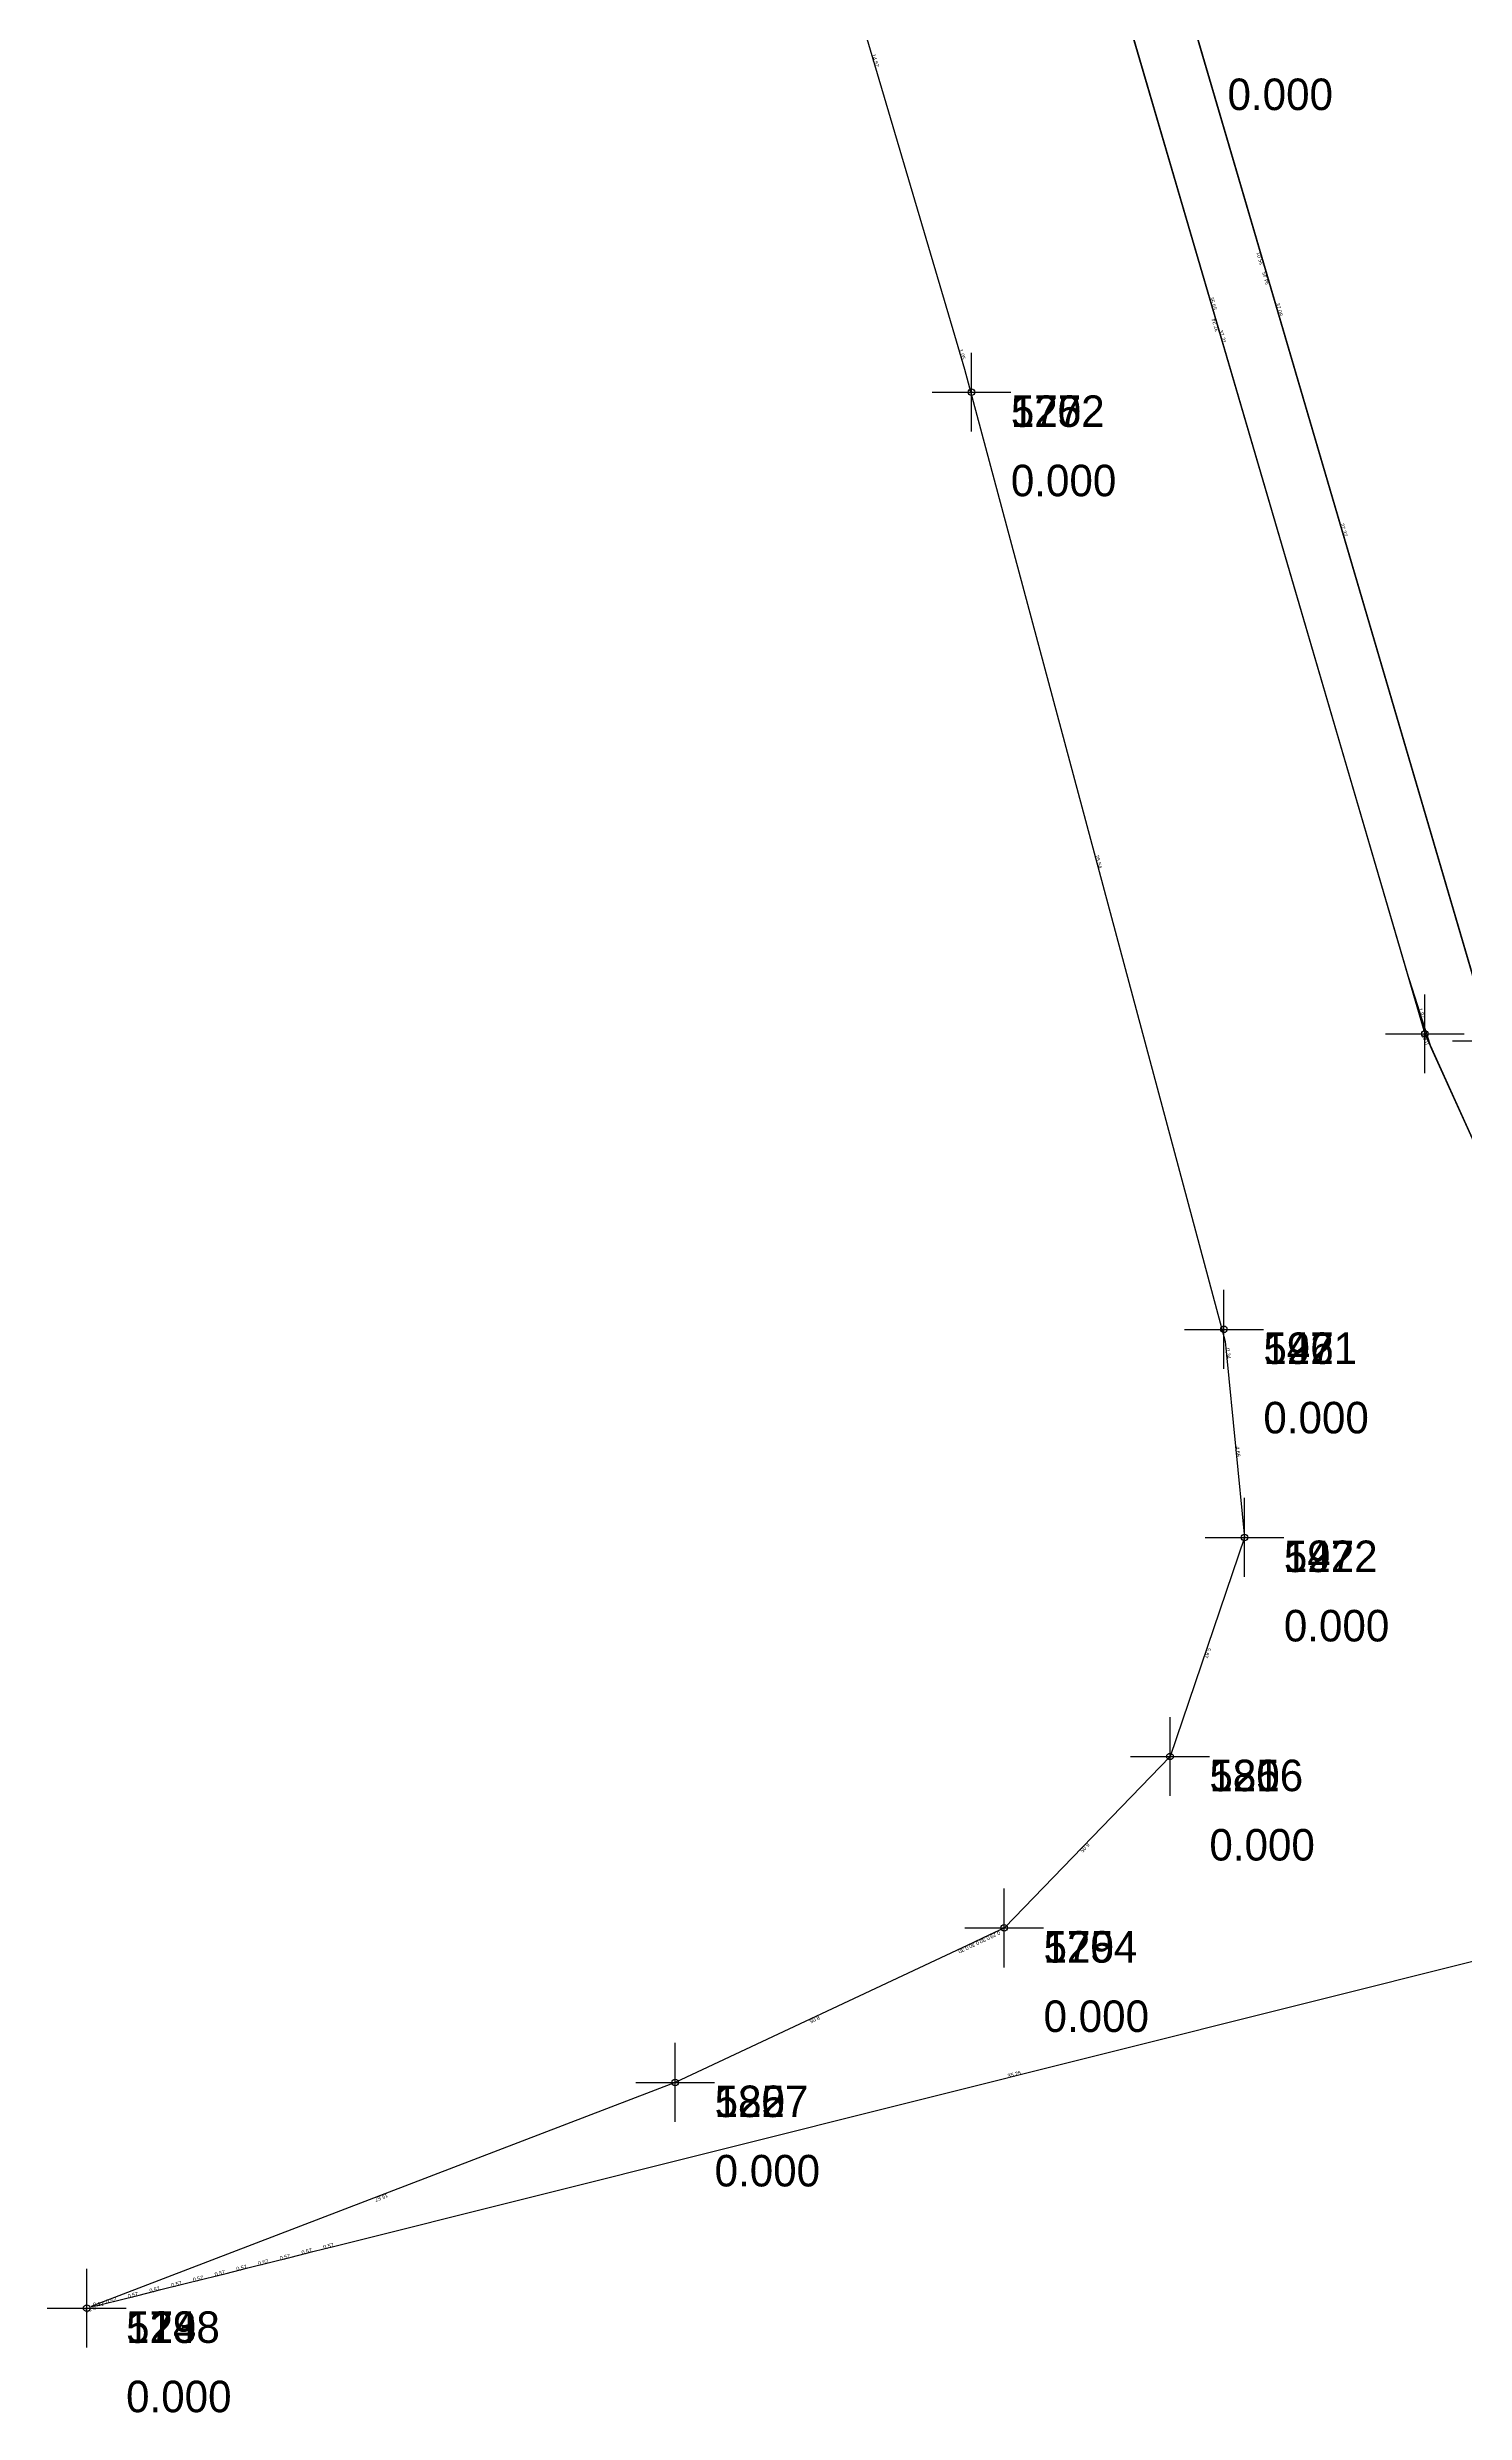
# Model space of a CAD drawing. Header units: metres. Extents: x 581016 to 32581287, y 5319908 to 5321142.
# Drawn here: x 581085 to 581120.9, y 5320133.1 to 5320193.1 of the extents above; entities that cross this region are included whole.
import ezdxf
from ezdxf.enums import TextEntityAlignment as Align

# ---------------------------------------------------------------- set-up
doc = ezdxf.new("R2010")
doc.units = ezdxf.units.M
doc.header["$PDMODE"] = 2
doc.header["$PDSIZE"] = 1
for name, color, linetype in [('EdgeLengths', 7, 'Continuous'), ('Flurstuecksgrenzedxf', 7, 'Continuous'), ('Grenzpunktdxf', 7, 'Continuous'), ('Grenzpunktunabgemarktdxf', 7, 'Continuous'), ('PointHeights', 7, 'Continuous'), ('PointNames', 7, 'Continuous'), ('UmringPStrassenverkehrdxf', 7, 'Continuous'), ('UmringPWohnbauFldxf', 7, 'Continuous'), ('UmringspolygonWegdxf', 7, 'Continuous')]:
    doc.layers.add(name, color=color, linetype=linetype)

msp = doc.modelspace()

# ---------------------------------------------------------------- linework, layer by layer
at = {"layer": 'Flurstuecksgrenzedxf', "color": 178}
for points in [[(581121.459, 5320168.464), (581120.773, 5320170.798), (581110.91, 5320204.39)], [(581121.459, 5320168.464), (581120.773, 5320170.798), (581110.91, 5320204.39)], [(581109.454, 5320203.86), (581119.465, 5320169.647), (581120.062, 5320167.77), (581122.851, 5320161.617)], [(581109.454, 5320203.86), (581119.465, 5320169.647), (581120.062, 5320167.77), (581122.851, 5320161.617)], [(581122.804, 5320161.719), (581120.134, 5320167.61), (581119.943, 5320168.031), (581109.47, 5320203.77)], [(581122.804, 5320161.719), (581120.134, 5320167.61), (581119.943, 5320168.031), (581109.47, 5320203.77)], [(581103.815, 5320199.904), (581107.95, 5320185.93), (581108.246, 5320184.927), (581114.86, 5320160.255), (581114.894, 5320159.915), (581115.35, 5320155.28), (581113.46, 5320149.72), (581109.255, 5320145.375), (581108.99, 5320145.248), (581108.721, 5320145.122), (581108.452, 5320144.995), (581108.183, 5320144.869), (581100.9, 5320141.45), (581086.265, 5320135.837), (581086.073, 5320135.763), (581086.188, 5320135.777), (581086.74, 5320135.915), (581087.291, 5320136.053), (581087.843, 5320136.191), (581088.394, 5320136.329), (581088.946, 5320136.467), (581089.497, 5320136.605), (581090.049, 5320136.743), (581090.6, 5320136.881), (581091.152, 5320137.019), (581091.703, 5320137.158), (581092.255, 5320137.296), (581126.449, 5320145.854)], [(581103.815, 5320199.904), (581107.95, 5320185.93), (581108.246, 5320184.927), (581114.86, 5320160.255), (581114.894, 5320159.915), (581115.35, 5320155.28), (581113.46, 5320149.72), (581109.255, 5320145.375), (581108.99, 5320145.248), (581108.721, 5320145.122), (581108.452, 5320144.995), (581108.183, 5320144.869), (581100.9, 5320141.45), (581086.265, 5320135.837), (581086.073, 5320135.763), (581086.188, 5320135.777), (581086.74, 5320135.915), (581087.291, 5320136.053), (581087.843, 5320136.191), (581088.394, 5320136.329), (581088.946, 5320136.467), (581089.497, 5320136.605), (581090.049, 5320136.743), (581090.6, 5320136.881), (581091.152, 5320137.019), (581091.703, 5320137.158), (581092.255, 5320137.296), (581126.449, 5320145.854)], [(581113.92, 5320194.14), (581121.63, 5320167.88)], [(581113.92, 5320194.14), (581121.63, 5320167.88)]]:
    msp.add_lwpolyline(points, dxfattribs=at)
at = {"layer": 'Grenzpunktdxf', "linetype": 'Continuous'}
msp.add_point((581121.63, 5320167.88), dxfattribs=at)
msp.add_point((581121.63, 5320167.88), dxfattribs=at)
msp.add_point((581121.63, 5320167.88), dxfattribs=at)
msp.add_point((581121.63, 5320167.88), dxfattribs=at)
at = {"layer": 'Grenzpunktunabgemarktdxf', "color": 178}
for centre in [(581108.42, 5320184.34), (581108.42, 5320184.34), (581119.93, 5320168.06), (581119.93, 5320168.06), (581114.83, 5320160.56), (581114.83, 5320160.56), (581115.35, 5320155.28), (581115.35, 5320155.28), (581113.46, 5320149.72), (581113.46, 5320149.72), (581109.25, 5320145.37), (581109.25, 5320145.37), (581100.9, 5320141.45), (581100.9, 5320141.45), (581085.96, 5320135.72), (581085.96, 5320135.72)]:
    msp.add_circle(centre, 0.0833, dxfattribs=at)
at = {"layer": 'Grenzpunktunabgemarktdxf', "linetype": 'Continuous'}
for p in [(581108.42, 5320184.34), (581108.42, 5320184.34), (581108.42, 5320184.34), (581108.42, 5320184.34), (581119.93, 5320168.06), (581119.93, 5320168.06), (581119.93, 5320168.06), (581119.93, 5320168.06), (581114.83, 5320160.56), (581114.83, 5320160.56), (581114.83, 5320160.56), (581114.83, 5320160.56), (581115.35, 5320155.28), (581115.35, 5320155.28), (581115.35, 5320155.28), (581115.35, 5320155.28), (581113.46, 5320149.72), (581113.46, 5320149.72), (581113.46, 5320149.72), (581113.46, 5320149.72), (581109.25, 5320145.37), (581109.25, 5320145.37), (581109.25, 5320145.37), (581109.25, 5320145.37), (581100.9, 5320141.45), (581100.9, 5320141.45), (581100.9, 5320141.45), (581100.9, 5320141.45), (581085.96, 5320135.72), (581085.96, 5320135.72), (581085.96, 5320135.72), (581085.96, 5320135.72)]:
    msp.add_point(p, dxfattribs=at)
at = {"layer": 'UmringPStrassenverkehrdxf', "color": 178}
for points in [[(581122.804, 5320161.719), (581120.134, 5320167.61), (581119.943, 5320168.031), (581109.47, 5320203.77)], [(581122.804, 5320161.719), (581120.134, 5320167.61), (581119.943, 5320168.031), (581109.47, 5320203.77)], [(581103.815, 5320199.904), (581107.95, 5320185.93), (581108.246, 5320184.927), (581114.86, 5320160.255), (581114.894, 5320159.915), (581115.35, 5320155.28), (581113.46, 5320149.72), (581109.255, 5320145.375), (581108.99, 5320145.248), (581108.721, 5320145.122), (581108.452, 5320144.995), (581108.183, 5320144.869), (581100.9, 5320141.45), (581086.265, 5320135.837), (581086.073, 5320135.763), (581086.188, 5320135.777), (581086.74, 5320135.915), (581087.291, 5320136.053), (581087.843, 5320136.191), (581088.394, 5320136.329), (581088.946, 5320136.467), (581089.497, 5320136.605), (581090.049, 5320136.743), (581090.6, 5320136.881), (581091.152, 5320137.019), (581091.703, 5320137.158), (581092.255, 5320137.296), (581126.449, 5320145.854)], [(581103.815, 5320199.904), (581107.95, 5320185.93), (581108.246, 5320184.927), (581114.86, 5320160.255), (581114.894, 5320159.915), (581115.35, 5320155.28), (581113.46, 5320149.72), (581109.255, 5320145.375), (581108.99, 5320145.248), (581108.721, 5320145.122), (581108.452, 5320144.995), (581108.183, 5320144.869), (581100.9, 5320141.45), (581086.265, 5320135.837), (581086.073, 5320135.763), (581086.188, 5320135.777), (581086.74, 5320135.915), (581087.291, 5320136.053), (581087.843, 5320136.191), (581088.394, 5320136.329), (581088.946, 5320136.467), (581089.497, 5320136.605), (581090.049, 5320136.743), (581090.6, 5320136.881), (581091.152, 5320137.019), (581091.703, 5320137.158), (581092.255, 5320137.296), (581126.449, 5320145.854)]]:
    msp.add_lwpolyline(points, dxfattribs=at)
at = {"layer": 'UmringPWohnbauFldxf', "color": 178}
msp.add_lwpolyline([(581110.91, 5320204.39), (581121.356, 5320168.814)], dxfattribs=at)
msp.add_lwpolyline([(581110.91, 5320204.39), (581121.356, 5320168.814)], dxfattribs=at)
at = {"layer": 'UmringspolygonWegdxf', "color": 178}
for points in [[(581109.47, 5320203.77), (581119.93, 5320168.06), (581122.519, 5320162.348)], [(581109.47, 5320203.77), (581119.93, 5320168.06), (581122.519, 5320162.348)], [(581121.544, 5320168.172), (581120.842, 5320170.564), (581111.137, 5320203.616)], [(581121.544, 5320168.172), (581120.842, 5320170.564), (581111.137, 5320203.616)]]:
    msp.add_lwpolyline(points, dxfattribs=at)

# ---------------------------------------------------------------- texts
at = {"layer": 'EdgeLengths', "linetype": 'Continuous'}
for s, rotation, p in [('14,57', -73.51718, (581105.882, 5320192.907)), ('14,57', -73.51718, (581105.882, 5320192.907)), ('14,57', -73.51718, (581105.882, 5320192.907)), ('14,57', -73.51718, (581105.882, 5320192.907)), ('35,01', 106.36327, (581115.842, 5320187.584)), ('35,01', 106.36327, (581115.842, 5320187.584)), ('34,45', 106.36322, (581115.99, 5320187.08)), ('34,45', 106.36322, (581115.99, 5320187.08)), ('35,65', -73.69012, (581114.46, 5320186.743)), ('35,65', -73.69012, (581114.46, 5320186.743)), ('37,08', -73.63678, (581116.133, 5320186.592)), ('37,08', -73.63678, (581116.133, 5320186.592)), ('37,24', 106.33298, (581114.707, 5320185.89)), ('37,24', 106.33298, (581114.707, 5320185.89)), ('37,24', 106.33298, (581114.707, 5320185.89)), ('37,24', 106.33298, (581114.707, 5320185.89)), ('37,21', -73.67389, (581114.7, 5320185.905)), ('37,21', -73.67389, (581114.7, 5320185.905)), ('1,05', -73.52073, (581108.098, 5320185.418)), ('1,05', -73.52073, (581108.098, 5320185.418)), ('1,05', -73.52073, (581108.098, 5320185.418)), ('1,05', -73.52073, (581108.098, 5320185.418)), ('27,37', -73.63763, (581117.775, 5320181)), ('27,37', -73.63763, (581117.775, 5320181)), ('25,54', -74.99384, (581111.553, 5320172.581)), ('25,54', -74.99384, (581111.553, 5320172.581)), ('25,54', -74.99384, (581111.553, 5320172.581)), ('25,54', -74.99384, (581111.553, 5320172.581)), ('1,97', -72.37451, (581119.763, 5320168.698)), ('1,97', -72.37451, (581119.763, 5320168.698)), ('0,46', 114.38443, (581120.039, 5320167.811)), ('0,46', 114.38443, (581120.039, 5320167.811)), ('0,46', 114.38443, (581120.039, 5320167.811)), ('0,46', 114.38443, (581120.039, 5320167.811)), ('0,34', -84.37537, (581114.877, 5320160.075)), ('0,34', -84.37537, (581114.877, 5320160.075)), ('0,34', -84.37537, (581114.877, 5320160.075)), ('0,34', -84.37537, (581114.877, 5320160.075)), ('4,66', -84.37537, (581115.122, 5320157.587)), ('4,66', -84.37537, (581115.122, 5320157.587)), ('4,66', -84.37537, (581115.122, 5320157.587)), ('4,66', -84.37537, (581115.122, 5320157.587)), ('5,87', -108.77434, (581114.405, 5320152.49)), ('5,87', -108.77434, (581114.405, 5320152.49)), ('5,87', -108.77434, (581114.405, 5320152.49)), ('5,87', -108.77434, (581114.405, 5320152.49)), ('6,05', -134.063, (581111.357, 5320147.537)), ('6,05', -134.063, (581111.357, 5320147.537)), ('6,05', -134.063, (581111.357, 5320147.537)), ('6,05', -134.063, (581111.357, 5320147.537)), ('0,30', -154.85177, (581108.318, 5320144.922)), ('0,30', -154.85177, (581108.318, 5320144.922)), ('0,30', -154.85177, (581108.318, 5320144.922)), ('0,30', -154.85177, (581108.318, 5320144.922)), ('0,30', -154.85177, (581108.587, 5320145.049)), ('0,30', -154.85177, (581108.587, 5320145.049)), ('0,30', -154.85177, (581108.587, 5320145.049)), ('0,30', -154.85177, (581108.587, 5320145.049)), ('0,30', -154.85177, (581108.856, 5320145.175)), ('0,30', -154.85177, (581108.856, 5320145.175)), ('0,30', -154.85177, (581108.856, 5320145.175)), ('0,30', -154.85177, (581108.856, 5320145.175)), ('0,29', -154.38537, (581109.122, 5320145.301)), ('0,29', -154.38537, (581109.122, 5320145.301)), ('0,29', -154.38537, (581109.122, 5320145.301)), ('0,29', -154.38537, (581109.122, 5320145.301)), ('8,05', -154.85177, (581104.542, 5320143.15)), ('8,05', -154.85177, (581104.542, 5320143.15)), ('8,05', -154.85177, (581104.542, 5320143.15)), ('8,05', -154.85177, (581104.542, 5320143.15)), ('35,25', 14.052, (581109.352, 5320141.565)), ('35,25', 14.052, (581109.352, 5320141.565)), ('35,25', 14.052, (581109.352, 5320141.565)), ('35,25', 14.052, (581109.352, 5320141.565)), ('15,67', -159.01648, (581093.583, 5320138.634)), ('15,67', -159.01648, (581093.583, 5320138.634)), ('15,67', -159.01648, (581093.583, 5320138.634)), ('15,67', -159.01648, (581093.583, 5320138.634)), ('0,57', 14.052, (581090.876, 5320136.94)), ('0,57', 14.052, (581090.876, 5320136.94)), ('0,57', 14.052, (581090.876, 5320136.94)), ('0,57', 14.052, (581090.876, 5320136.94)), ('0,57', 14.052, (581091.428, 5320137.079)), ('0,57', 14.052, (581091.428, 5320137.079)), ('0,57', 14.052, (581091.428, 5320137.079)), ('0,57', 14.052, (581091.428, 5320137.079)), ('0,57', 14.052, (581091.979, 5320137.217)), ('0,57', 14.052, (581091.979, 5320137.217)), ('0,57', 14.052, (581091.979, 5320137.217)), ('0,57', 14.052, (581091.979, 5320137.217)), ('0,57', 14.052, (581088.67, 5320136.388)), ('0,57', 14.052, (581088.67, 5320136.388)), ('0,57', 14.052, (581088.67, 5320136.388)), ('0,57', 14.052, (581088.67, 5320136.388)), ('0,57', 14.052, (581089.222, 5320136.526)), ('0,57', 14.052, (581089.222, 5320136.526)), ('0,57', 14.052, (581089.222, 5320136.526)), ('0,57', 14.052, (581089.222, 5320136.526)), ('0,57', 14.052, (581089.773, 5320136.664)), ('0,57', 14.052, (581089.773, 5320136.664)), ('0,57', 14.052, (581089.773, 5320136.664)), ('0,57', 14.052, (581089.773, 5320136.664)), ('0,57', 14.052, (581090.325, 5320136.802)), ('0,57', 14.052, (581090.325, 5320136.802)), ('0,57', 14.052, (581090.325, 5320136.802)), ('0,57', 14.052, (581090.325, 5320136.802)), ('0,12', 6.83625, (581086.131, 5320135.76)), ('0,12', 6.83625, (581086.131, 5320135.76)), ('0,12', 6.83625, (581086.131, 5320135.76)), ('0,12', 6.83625, (581086.131, 5320135.76)), ('0,57', 14.052, (581086.464, 5320135.836)), ('0,57', 14.052, (581086.464, 5320135.836)), ('0,57', 14.052, (581086.464, 5320135.836)), ('0,57', 14.052, (581086.464, 5320135.836)), ('0,57', 14.052, (581087.015, 5320135.974)), ('0,57', 14.052, (581087.015, 5320135.974)), ('0,57', 14.052, (581087.015, 5320135.974)), ('0,57', 14.052, (581087.015, 5320135.974)), ('0,57', 14.052, (581087.567, 5320136.112)), ('0,57', 14.052, (581087.567, 5320136.112)), ('0,57', 14.052, (581087.567, 5320136.112)), ('0,57', 14.052, (581087.567, 5320136.112)), ('0,57', 14.052, (581088.119, 5320136.25)), ('0,57', 14.052, (581088.119, 5320136.25)), ('0,57', 14.052, (581088.119, 5320136.25)), ('0,57', 14.052, (581088.119, 5320136.25)), ('0,21', -159.01648, (581086.169, 5320135.79)), ('0,21', -159.01648, (581086.169, 5320135.79)), ('0,21', -159.01648, (581086.169, 5320135.79)), ('0,21', -159.01648, (581086.169, 5320135.79))]:
    msp.add_text(s, height=0.1, rotation=rotation, dxfattribs=at).set_placement(p)
at = {"layer": 'PointHeights', "linetype": 'Continuous'}
for p in [(581114.92, 5320192.3), (581114.92, 5320192.3), (581114.92, 5320192.3), (581114.92, 5320192.3), (581109.42, 5320182.5), (581109.42, 5320182.5), (581109.42, 5320182.5), (581109.42, 5320182.5), (581115.83, 5320158.72), (581115.83, 5320158.72), (581115.83, 5320158.72), (581115.83, 5320158.72), (581116.35, 5320153.44), (581116.35, 5320153.44), (581116.35, 5320153.44), (581116.35, 5320153.44), (581114.46, 5320147.88), (581114.46, 5320147.88), (581114.46, 5320147.88), (581114.46, 5320147.88), (581110.25, 5320143.53), (581110.25, 5320143.53), (581110.25, 5320143.53), (581110.25, 5320143.53), (581101.9, 5320139.61), (581101.9, 5320139.61), (581101.9, 5320139.61), (581101.9, 5320139.61), (581086.96, 5320133.88), (581086.96, 5320133.88), (581086.96, 5320133.88), (581086.96, 5320133.88)]:
    msp.add_text('0.000', height=0.8, dxfattribs=at).set_placement(p, align=Align.TOP_LEFT)
at = {"layer": 'PointNames', "linetype": 'Continuous'}
for s, p in [('527', (581109.42, 5320184.26)), ('577', (581109.42, 5320184.26)), ('1202', (581109.42, 5320184.26)), ('1252', (581109.42, 5320184.26)), ('546', (581115.83, 5320160.48)), ('596', (581115.83, 5320160.48)), ('1221', (581115.83, 5320160.48)), ('1271', (581115.83, 5320160.48)), ('597', (581116.35, 5320155.2)), ('547', (581116.35, 5320155.2)), ('1222', (581116.35, 5320155.2)), ('1272', (581116.35, 5320155.2)), ('531', (581114.46, 5320149.64)), ('581', (581114.46, 5320149.64)), ('1206', (581114.46, 5320149.64)), ('1256', (581114.46, 5320149.64)), ('529', (581110.25, 5320145.29)), ('579', (581110.25, 5320145.29)), ('1204', (581110.25, 5320145.29)), ('1254', (581110.25, 5320145.29)), ('532', (581101.9, 5320141.37)), ('582', (581101.9, 5320141.37)), ('1207', (581101.9, 5320141.37)), ('1257', (581101.9, 5320141.37)), ('523', (581086.96, 5320135.64)), ('573', (581086.96, 5320135.64)), ('1198', (581086.96, 5320135.64)), ('1248', (581086.96, 5320135.64))]:
    msp.add_text(s, height=0.8, dxfattribs=at).set_placement(p, align=Align.TOP_LEFT)

doc.saveas('drawing.dxf')
